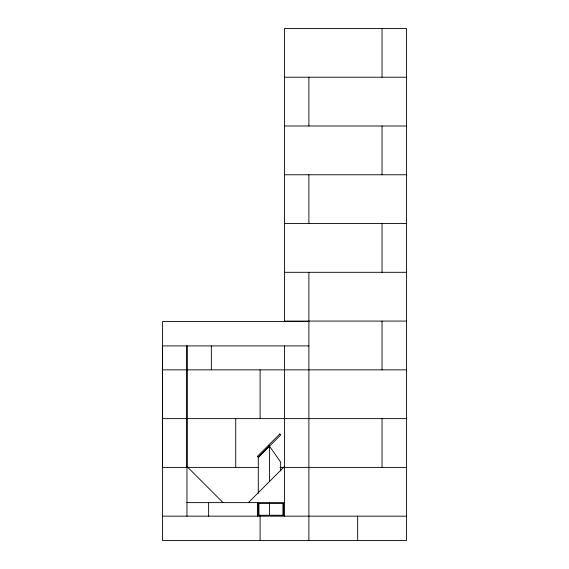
<?xml version="1.0" encoding="UTF-8"?>
<svg xmlns="http://www.w3.org/2000/svg" width="569" height="569" viewBox="0 0 569 569"><rect width="100%" height="100%" fill="white"/><g stroke="black" fill="none" stroke-linecap="round" stroke-linejoin="round"><path stroke-width="0.85" d="M186.959 467.391L186.959 345.916L186.959 516.161M269.486 481.452L269.486 446.139L258.305 457.355L258.305 493.33M308.889 540.55L308.889 272.309M248.376 502.619L284.5 466.488M284.5 77.22L406.43 77.22M284.5 125.991L406.43 125.991M284.5 174.761L406.43 174.761M284.5 223.539L406.43 223.539M284.5 272.309L406.43 272.309M406.43 321.08L284.5 321.08L284.5 28.45L406.43 28.45L406.43 540.55L162.57 540.55L162.57 321.528L308.889 321.528M308.889 345.916L162.57 345.916L162.57 467.391L258.781 467.391M162.57 369.85L406.43 369.85M162.57 418.62L406.43 418.62M279.934 467.391L406.43 467.391M186.959 502.619L284.5 502.619M258.305 503.522L283.597 503.522L283.597 515.258L258.305 515.258L258.305 502.982M162.57 516.161L406.43 516.161M268.525 445.221L269.486 446.181M186.959 466.488L223.084 502.619M269.486 446.139L280.659 462.12L280.659 470.933M382.041 28.45L382.041 77.22M382.041 125.991L382.041 174.761M382.041 223.539L382.041 272.309M382.041 321.08L382.041 369.85M382.041 418.62L382.041 467.391M357.659 516.161L357.659 540.55M308.889 77.22L308.889 125.991M308.889 174.761L308.889 223.539M284.5 345.909L284.5 516.161M282.949 503.522L282.949 515.258M269.486 502.854L269.486 515.258M260.111 369.85L260.111 418.62M260.111 516.161L260.111 540.55M258.945 503.522L258.945 515.258M257.401 502.619L257.401 516.161M235.73 418.62L235.73 467.391M211.341 345.916L211.341 369.85M208.631 502.619L208.631 516.161M279.799 433.955L257.352 456.402L258.305 457.355L280.759 434.908L279.799 433.955"/></g></svg>
